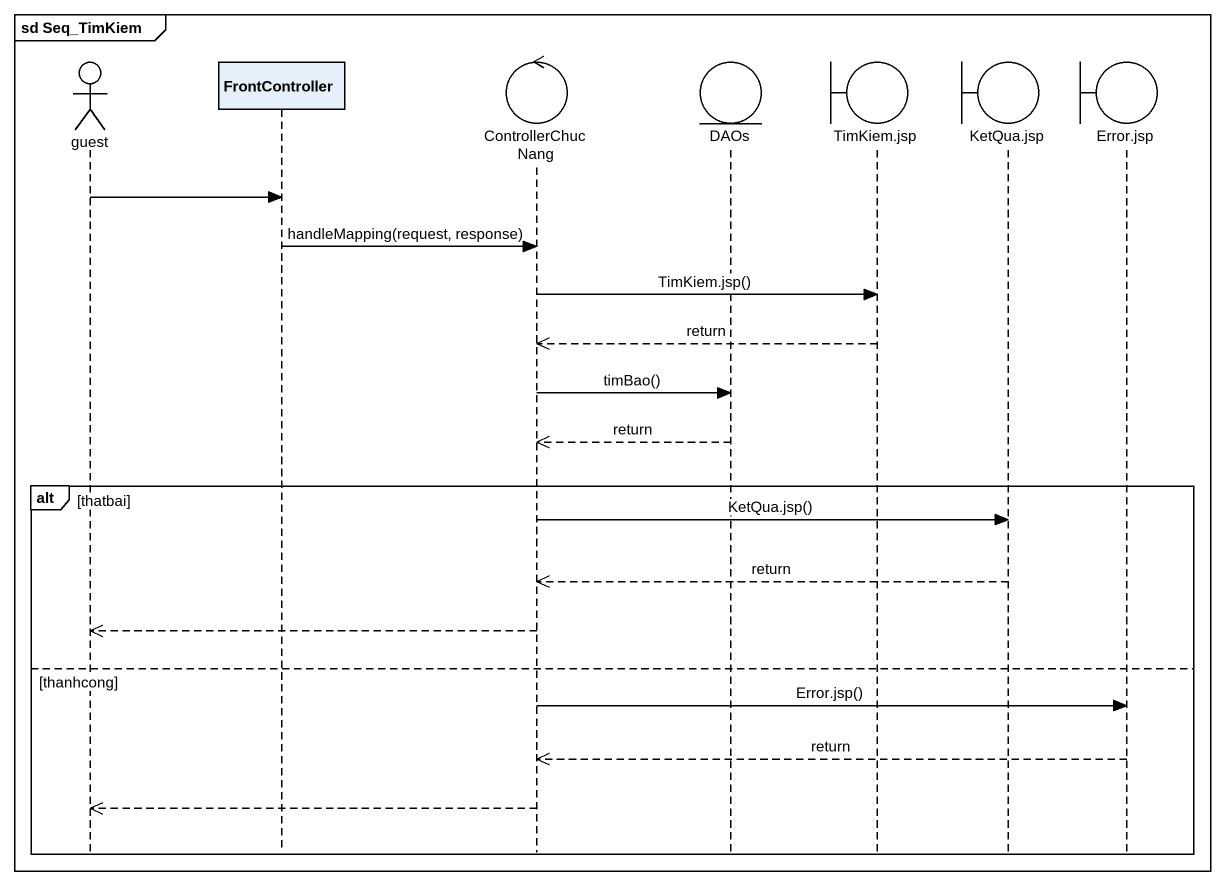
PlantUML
@startuml
mainframe sd Seq_TimKiem
hide footbox
actor guest
participant FrontController
control ControllerChucNang
entity DAOs
boundary "TimKiem.jsp" as TimKiem_jsp
boundary "KetQua.jsp" as KetQua_jsp
boundary "Error.jsp" as Error_jsp

guest -> FrontController
FrontController -> ControllerChucNang : handleMapping(request, response)
ControllerChucNang -> TimKiem_jsp : TimKiem.jsp()
TimKiem_jsp -->> ControllerChucNang : return
ControllerChucNang -> DAOs : timBao()
DAOs -->> ControllerChucNang : return
alt thatbai
  ControllerChucNang -> KetQua_jsp : KetQua.jsp()
  KetQua_jsp -->> ControllerChucNang : return
  ControllerChucNang -->> guest
else thanhcong
  ControllerChucNang -> Error_jsp : Error.jsp()
  Error_jsp -->> ControllerChucNang : return
  ControllerChucNang -->> guest
end
@enduml
